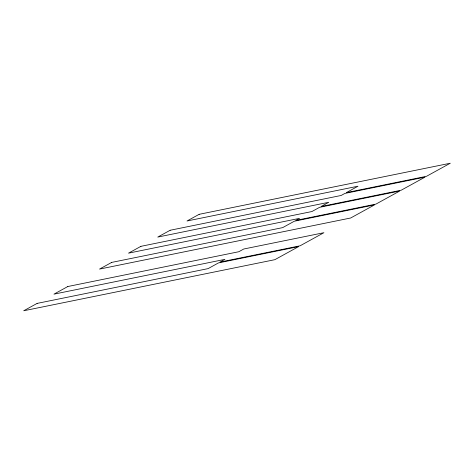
<?xml version="1.0" encoding="UTF-8"?>
<svg xmlns="http://www.w3.org/2000/svg" width="474" height="474" viewBox="0 0 474 474"><rect width="100%" height="100%" fill="white"/><g stroke="black" fill="none" stroke-linecap="round" stroke-linejoin="round"><path stroke-width="0.71" d="M37.108 303.401L23.7 310.772L274.849 259.681L298.656 246.593L218.502 262.898L208.104 268.616L37.108 303.401M67.818 286.521L53.935 294.153L224.931 259.367L219.972 262.092L300.125 245.787L323.932 232.698L243.772 249.004L238.813 251.73L67.818 286.521M111.68 262.406L99.522 269.09L350.671 217.999L374.478 204.91L294.324 221.216L282.676 227.621L111.68 262.406M140.926 246.332L128.507 253.157L299.503 218.366L295.794 220.41L375.947 204.098L399.754 191.016L319.594 207.322L311.922 211.54L140.926 246.332M170.166 230.257L157.747 237.083L328.743 202.291L321.07 206.516L401.223 190.204L425.024 177.122L344.871 193.428L341.161 195.466L170.166 230.257M199.151 214.319L186.987 221.002L357.989 186.217L346.34 192.622L426.493 176.31L450.3 163.228L199.151 214.319"/></g></svg>
